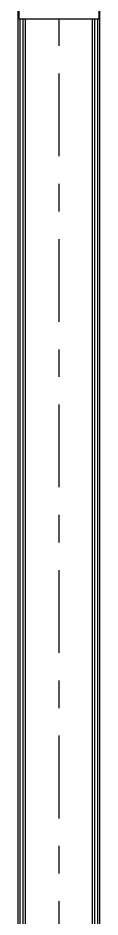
# Model space of a CAD drawing. Header units: millimetres. Extents: x 914 to 1731, y -85 to 465.
# Drawn here: x 1508.9 to 1511.86, y 386.35 to 418.94 of the extents above; entities that cross this region are included whole.
import ezdxf

# ---------------------------------------------------------------- set-up
doc = ezdxf.new("R2010")
doc.units = ezdxf.units.MM
doc.linetypes.add('XKITLINE00', pattern=[0])
doc.linetypes.add('XKITLINE03', pattern=[6, 3, -1, 1, -1])
doc.layers.add('S033M_GRID-STRUCT', color=1, linetype='Continuous', lineweight=0)
doc.layers.add('S281M_STEEL-COL', color=3, linetype='Continuous', lineweight=0)

msp = doc.modelspace()

# ---------------------------------------------------------------- linework, layer by layer
at = {"layer": 'S033M_GRID-STRUCT', "linetype": 'XKITLINE03', "lineweight": 25}
msp.add_line((1510.382, 359.925), (1510.382, 433.224), dxfattribs=at)
at = {"layer": 'S281M_STEEL-COL', "linetype": 'XKITLINE00', "lineweight": 25}
for p, q in [((1508.9, 367.651), (1508.9, 426.224)), ((1508.937, 418.896), (1508.937, 426.224)), ((1511.826, 426.224), (1511.826, 418.896)), ((1511.863, 367.651), (1511.863, 426.224)), ((1511.826, 418.896), (1508.937, 418.896)), ((1508.982, 367.651), (1508.982, 418.896)), ((1509.085, 367.651), (1509.085, 418.896)), ((1509.167, 367.651), (1509.167, 418.896)), ((1511.596, 367.651), (1511.596, 418.896)), ((1511.678, 367.651), (1511.678, 418.896)), ((1511.782, 367.651), (1511.782, 418.896))]:
    msp.add_line(p, q, dxfattribs=at)

doc.saveas('drawing.dxf')
